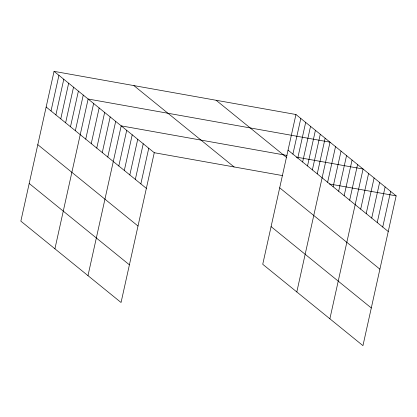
<?xml version="1.0" encoding="UTF-8"?>
<svg xmlns="http://www.w3.org/2000/svg" width="417" height="417" viewBox="0 0 417 417"><rect width="100%" height="100%" fill="white"/><g stroke="black" fill="none" stroke-linecap="round" stroke-linejoin="round"><path stroke-width="0.63" d="M54.054 71.359L20.85 221.14L121.055 302.492L154.264 152.711L54.054 71.359L295.945 114.508L396.15 195.86L362.946 345.641L262.736 264.289L295.945 114.508M51.02 110.958L58.922 75.31M55.888 114.91L63.791 79.261M60.757 118.861L68.659 83.212M65.62 122.812L73.522 87.163M70.489 126.763L78.391 91.115M75.357 130.714L83.259 95.066M54.919 248.803L88.128 99.017L330.014 142.166L296.81 291.947M85.735 139.142L93.637 103.494M91.245 143.615L99.147 107.967M96.76 148.087L104.662 112.439M102.269 152.565L110.171 116.916M107.779 157.037L115.681 121.389M87.987 275.647L121.196 125.866L287 155.442M118.803 165.987L126.705 130.339M124.313 170.459L132.215 134.811M129.828 174.937L137.73 139.288M135.337 179.409L143.239 143.761M140.847 183.887L148.749 148.238M292.906 154.108L300.808 118.459M297.774 158.059L305.677 122.41M302.643 162.01L310.545 126.361M307.511 165.961L315.414 130.312M312.375 169.912L320.277 134.264M317.243 173.863L325.145 138.215M327.621 182.286L335.523 146.638M333.131 186.764L341.038 151.116M338.646 191.236L346.548 155.588M344.155 195.714L352.057 160.065M349.665 200.186L357.572 164.538M329.878 318.796L363.082 169.01L296.357 157.11M360.689 209.136L368.592 173.488M366.199 213.608L374.106 177.96M371.714 218.086L379.616 182.438M377.223 222.558L385.126 186.91M382.733 227.03L390.64 191.382M154.264 152.711L282.684 175.62M329.425 183.954L396.15 195.86M288.043 150.156L388.248 231.508M216.121 100.268L286.766 157.621M279.692 187.817L379.897 269.173M133.878 85.6L234.083 166.951M271.086 226.624L371.292 307.975M46.151 107.007L146.362 188.359M37.801 144.673L138.011 226.024M29.2 183.475L129.406 264.831"/></g></svg>
